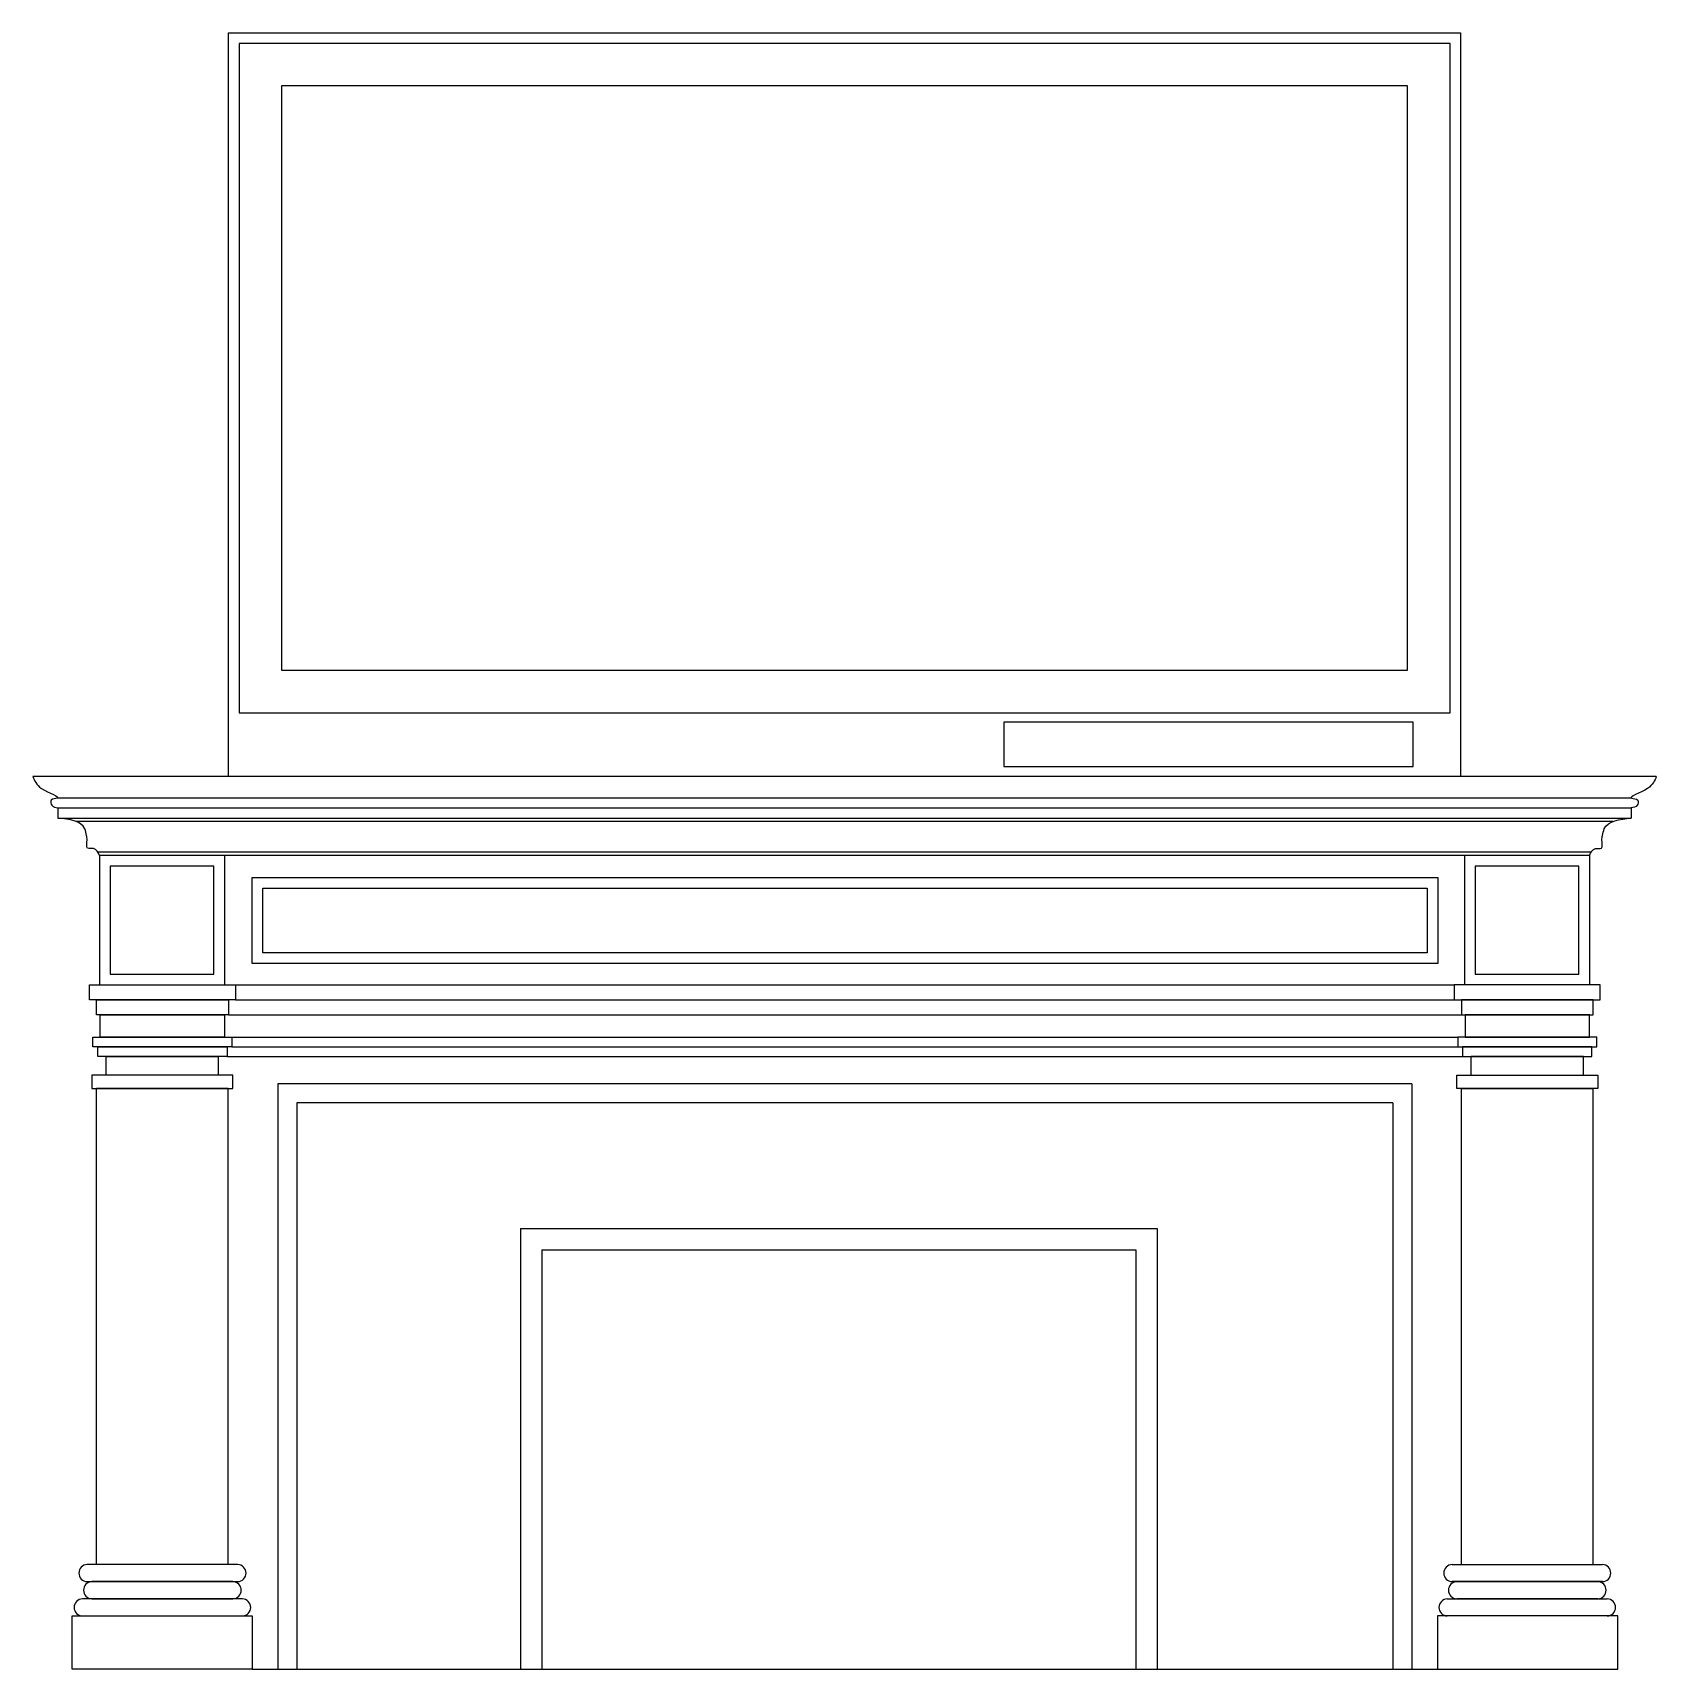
# Model space of a CAD drawing. Header units: millimetres. Extents: x 11035 to 12564, y 983 to 2524.
import ezdxf

# ---------------------------------------------------------------- set-up
doc = ezdxf.new("R2010")
doc.units = ezdxf.units.MM

msp = doc.modelspace()

# ---------------------------------------------------------------- wipeouts: each hides what was drawn before it
at = {"color": 1}
msp.add_wipeout([(11072.3, 983.3), (11072.3, 1033.5), (11082, 1033.5), (11077.6, 1035), (11074.9, 1038.4), (11074.2, 1041.6), (11074.8, 1044.4), (11076.3, 1047), (11078, 1048.4), (11080.4, 1049.4), (11082, 1049.7), (11090.9, 1049.7), (11087.3, 1049.7), (11084.9, 1052.7), (11084.9, 1052.7), (11083.1, 1057.7), (11083.5, 1060), (11085.1, 1063), (11086.5, 1065.8), (11090.9, 1065.8), (11086.5, 1065.8), (11082.4, 1067.1), (11079.7, 1069.9), (11078.9, 1072.2), (11078.7, 1073.9), (11079.4, 1077.1), (11080.5, 1079), (11083.6, 1081.3), (11086.5, 1082), (11095.4, 1082), (11095.4, 1530), (11090.9, 1530), (11090.9, 1542.5), (11104.4, 1542.5), (11104.4, 1560), (11096.5, 1560), (11096.5, 1569.1), (11092, 1569.1), (11092, 1578.3), (11098.9, 1578.3), (11098.9, 1599.4), (11095.3, 1599.4), (11095.3, 1613.5), (11088.6, 1613.5), (11088.6, 1627.6), (11098.2, 1627.6), (11098.2, 1749.4), (11096.6, 1752.5), (11090.4, 1755.9), (11089.8, 1755.9), (11086.8, 1756.5), (11086.1, 1760), (11086.4, 1765.6), (11085, 1772.3), (11083.8, 1775.3), (11078.9, 1780.1), (11071.8, 1782.8), (11063.2, 1784.1), (11058.8, 1784.1), (11058.8, 1789.4), (11058.8, 1794.1), (11058.8, 1794.1), (11053.6, 1796.2), (11053.6, 1796.2), (11052.6, 1801.3), (11058.4, 1803.3), (11053.2, 1807.3), (11047.9, 1809.9), (11041.7, 1813.8), (11038, 1817.9), (11035.3, 1823.7), (11219.5, 1823.7), (11219.5, 2523.8), (12379.5, 2523.8), (12379.5, 1823.7), (12563.7, 1823.7), (12561.4, 1818.6), (12559.5, 1815.9), (12557.8, 1814.2), (12554.9, 1812), (12551.7, 1810.2), (12548.8, 1808.7), (12545.2, 1807), (12541.6, 1805.2), (12540.2, 1803.5), (12542, 1800.8), (12545.2, 1802.3), (12546.8, 1800), (12546.8, 1800), (12546, 1797.1), (12544.2, 1795.3), (12542.7, 1794.7), (12540.2, 1794.1), (12540.2, 1784.6), (12536.5, 1784.2), (12531.9, 1783.6), (12528.8, 1783.1), (12524.6, 1782.1), (12519.3, 1779.6), (12516.4, 1777.1), (12514, 1772.3), (12513.4, 1769.9), (12512.9, 1767.3), (12512.5, 1764.8), (12512.8, 1759.9), (12512.8, 1759.9), (12510.5, 1755.9), (12510.5, 1755.9), (12505.7, 1755.5), (12502.4, 1752.5), (12500.8, 1749.4), (12500.8, 1627.6), (12511, 1627.6), (12511, 1613.5), (12504.3, 1613.5), (12504.3, 1599.4), (12500.8, 1599.4), (12500.8, 1578.3), (12507.6, 1578.3), (12507.6, 1569.1), (12503.1, 1569.1), (12503.1, 1560), (12495.2, 1560), (12495.2, 1542.5), (12508.7, 1542.5), (12508.7, 1530), (12504.2, 1530), (12504.2, 1082), (12513.1, 1082), (12518.8, 1079.3), (12520.9, 1073.9), (12520.9, 1073.9), (12520.9, 1065.8), (12513.1, 1065.8), (12508.7, 1065.8), (12513.1, 1065.8), (12515.4, 1061.7), (12516.5, 1057.7), (12508.7, 1049.7), (12517.6, 1049.7), (12525.4, 1041.6), (12525.4, 1041.6), (12525.4, 1041.6), (12517.6, 1033.5), (12527.4, 1033.5), (12527.4, 983.3)], dxfattribs=at)

# ---------------------------------------------------------------- next in the draw order: linework, layer by layer
for p, q in [((12563.7, 1823.7), (11035.3, 1823.7)), ((11058.8, 1803.5), (12540.2, 1803.5)), ((11058.8, 1794.1), (12540.2, 1794.1)), ((11058.8, 1794.1), (11058.8, 1784.6)), ((12540.2, 1794.1), (12540.2, 1784.6)), ((11058.8, 1784.6), (12540.2, 1784.6)), ((11076, 1781.5), (12522.9, 1781.5)), ((12502.4, 1752.5), (11096.6, 1752.5)), ((11098.2, 1749.4), (11098.2, 1627.6)), ((12500.8, 1749.4), (11098.2, 1749.4)), ((11215.9, 1749.4), (11215.9, 1627.6)), ((12383.1, 1749.4), (12383.1, 1627.6)), ((12500.8, 1749.4), (12500.8, 1627.6)), ((11226.1, 1627.6), (12373.5, 1627.6)), ((11226.1, 1613.5), (12373.5, 1613.5)), ((11219.5, 1599.4), (12380.2, 1599.4)), ((11222.7, 1578.3), (12376.9, 1578.3)), ((11104.4, 1560), (11210.3, 1560)), ((11104.4, 1542.5), (11104.4, 1560)), ((11210.3, 1542.5), (11210.3, 1560)), ((11218.3, 1560), (12381.4, 1560)), ((11222.7, 1569.1), (12376.9, 1569.1)), ((12495.2, 1560), (12389.3, 1560)), ((12389.3, 1542.5), (12389.3, 1560)), ((12495.2, 1542.5), (12495.2, 1560)), ((11095.4, 1082), (11095.4, 1530)), ((11219.4, 1530), (11095.4, 1530)), ((11219.4, 1082), (11219.4, 1530)), ((11266.1, 1534.3), (11266.1, 983.3)), ((12333.5, 1534.3), (11266.1, 1534.3)), ((12333.5, 1534.3), (12333.5, 983.3)), ((12380.3, 1082), (12380.3, 1530)), ((12380.3, 1530), (12504.2, 1530)), ((12504.2, 1082), (12504.2, 1530)), ((11283.9, 1516.5), (11283.9, 983.3)), ((12315.7, 1516.5), (11283.9, 1516.5)), ((12315.7, 1516.5), (12315.7, 983.3)), ((11494.6, 1398.1), (11494.6, 983.3)), ((11494.6, 1398.1), (12093.8, 1398.1)), ((12093.8, 1398.1), (12093.8, 983.3)), ((11514.6, 1378.1), (11514.6, 983.3)), ((11514.6, 1378.1), (12073.8, 1378.1)), ((12073.8, 1378.1), (12073.8, 983.3)), ((11241.9, 983.3), (12357.7, 983.3))]:
    msp.add_line(p, q)
for points in [[(11219.5, 2523.8), (12379.5, 2523.8), (12379.5, 1823.7), (11219.5, 1823.7)], [(12369.5, 2513.8), (11229.5, 2513.8), (11229.5, 1883.7), (12369.5, 1883.7)], [(12329.5, 2473.8), (11269.5, 2473.8), (11269.5, 1923.7), (12329.5, 1923.7)], [(11949.5, 1833.1), (12334.7, 1833.1), (12334.7, 1874.9), (11949.5, 1874.9)], [(11205.9, 1739.4), (11108.2, 1739.4), (11108.2, 1637.6), (11205.9, 1637.6)], [(11242, 1728.7), (12357.9, 1728.7), (12357.9, 1647.7), (11242, 1647.7)], [(12490.8, 1739.4), (12393.1, 1739.4), (12393.1, 1637.6), (12490.8, 1637.6)], [(11252, 1718.7), (12347.9, 1718.7), (12347.9, 1657.7), (11252, 1657.7)], [(11088.6, 1627.6), (11226.1, 1627.6), (11226.1, 1613.5), (11088.6, 1613.5)], [(12511, 1627.6), (12373.5, 1627.6), (12373.5, 1613.5), (12511, 1613.5)], [(11095.3, 1613.5), (11219.5, 1613.5), (11219.5, 1599.4), (11095.3, 1599.4)], [(12504.3, 1613.5), (12380.2, 1613.5), (12380.2, 1599.4), (12504.3, 1599.4)], [(11098.9, 1599.4), (11215.9, 1599.4), (11215.9, 1578.3), (11098.9, 1578.3)], [(12500.8, 1599.4), (12383.7, 1599.4), (12383.7, 1578.3), (12500.8, 1578.3)], [(11092, 1578.3), (11222.7, 1578.3), (11222.7, 1569.1), (11092, 1569.1)], [(12507.6, 1578.3), (12376.9, 1578.3), (12376.9, 1569.1), (12507.6, 1569.1)], [(11096.5, 1569.1), (11218.3, 1569.1), (11218.3, 1560), (11096.5, 1560)], [(12503.1, 1569.1), (12381.4, 1569.1), (12381.4, 1560), (12503.1, 1560)], [(11090.9, 1530), (11223.8, 1530), (11223.8, 1542.5), (11090.9, 1542.5)], [(12508.7, 1530), (12375.8, 1530), (12375.8, 1542.5), (12508.7, 1542.5)], [(11072.3, 1033.5), (11241.9, 1033.5), (11241.9, 983.3), (11072.3, 983.3)], [(12527.4, 1033.5), (12357.7, 1033.5), (12357.7, 983.3), (12527.4, 983.3)]]:
    msp.add_lwpolyline(points, close=True)
for points in [[(11228.2, 1082), (11086.5, 1082)], [(12371.4, 1082), (12513.1, 1082)], [(11086.5, 1065.8), (11228.2, 1065.8)], [(11223.8, 1065.8), (11090.9, 1065.8)], [(12513.1, 1065.8), (12371.4, 1065.8)], [(12375.8, 1065.8), (12508.7, 1065.8)], [(11232.7, 1049.7), (11082, 1049.7)], [(11090.9, 1049.7), (11223.8, 1049.7)], [(12366.9, 1049.7), (12517.6, 1049.7)], [(12508.7, 1049.7), (12375.8, 1049.7)], [(11082, 1033.5), (11232.7, 1033.5)], [(12517.6, 1033.5), (12366.9, 1033.5)]]:
    msp.add_lwpolyline(points)
for centre, start, end in [((11086.8, 1073.9), 92.0435, 267.9565), ((11228, 1073.9), 272.0435, 87.9565), ((12371.7, 1073.9), 92.0435, 267.9565), ((12512.8, 1073.9), 272.0435, 87.9565), ((11091.2, 1057.7), 92.0435, 267.9565), ((11223.5, 1057.7), 272.0435, 87.9565), ((12376.1, 1057.7), 92.0435, 267.9565), ((12508.4, 1057.7), 272.0435, 87.9565), ((11082.3, 1041.6), 92.0435, 267.9565), ((11232.4, 1041.6), 272.0435, 87.9565), ((12367.2, 1041.6), 92.0435, 267.9565), ((12517.3, 1041.6), 272.0435, 87.9565)]:
    msp.add_arc(centre, 8.09, start, end)
for points in [[(11035.3, 1823.7), (11043.6, 1812.4), (11058.2, 1803.3), (11052.7, 1801.4), (11053.3, 1796.6), (11058.8, 1794.1)], [(12563.7, 1823.7), (12555.4, 1812.4), (12540.8, 1803.3), (12546.3, 1801.4), (12545.7, 1796.6), (12540.2, 1794.1)], [(11098.2, 1749.4), (11092.5, 1755.8), (11087, 1756.3), (11086.5, 1764), (11085.9, 1768.3), (11084.3, 1774.3), (11058.8, 1784.6)], [(12500.8, 1749.4), (12506.5, 1755.8), (12512, 1756.3), (12512.5, 1764), (12513.1, 1768.3), (12514.7, 1774.3), (12540.2, 1784.6)]]:
    msp.add_spline(points, degree=3)

doc.saveas('drawing.dxf')
